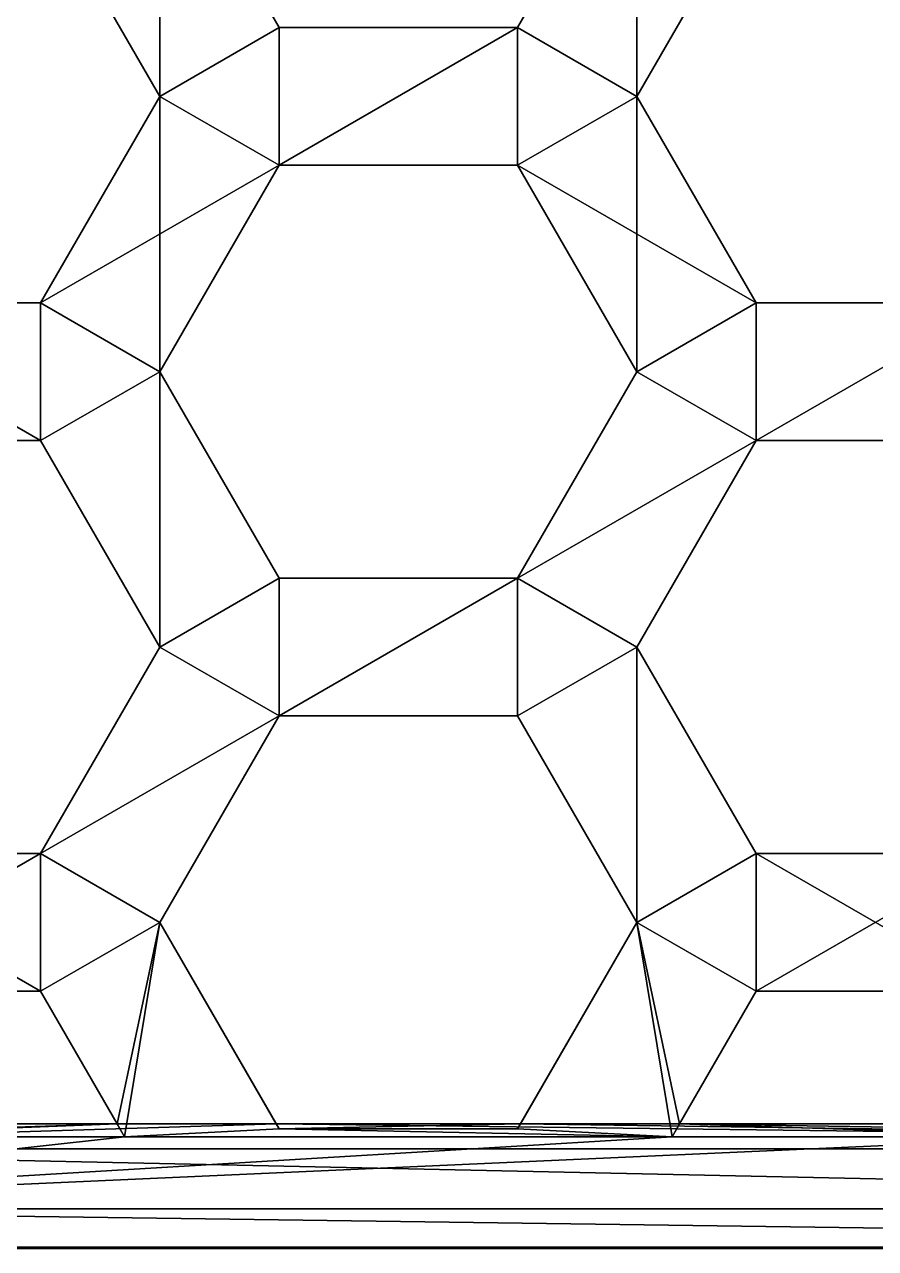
# Model space of a CAD drawing. Header units: metres. Extents: x -40.1 to 40.1, y -46.3 to 46.3.
# Drawn here: x -21.4 to 0, y -46.31 to -15.51 of the extents above; entities that cross this region are included whole.
import ezdxf

# ---------------------------------------------------------------- set-up
doc = ezdxf.new("R2010")
doc.units = ezdxf.units.M

msp = doc.modelspace()

# ---------------------------------------------------------------- linework, layer by layer
for points in [[(-18, -10.392), (-18, -17.321), (-21, -12.124), (-18, -10.392)], [(-18, -17.321), (-18, -10.392), (-21, -12.124), (-18, -17.321)], [(-18, -10.392), (-15, -15.588), (-18, -17.321), (-18, -10.392)], [(-18, -17.321), (-15, -15.588), (-18, -10.392), (-18, -17.321)], [(-15, -15.588), (-18, -10.392), (-18, -10.392), (-15, -15.588)], [(-15, -15.588), (-15, -15.588), (-18, -10.392), (-15, -15.588)], [(-6, -10.392), (-6, -17.321), (-9, -15.588), (-6, -10.392)], [(-9, -15.588), (-6, -17.321), (-6, -10.392), (-9, -15.588)], [(-6, -10.392), (-9, -15.588), (-9, -15.588), (-6, -10.392)], [(-6, -10.392), (-6, -10.392), (-9, -15.588), (-6, -10.392)], [(-3, -12.124), (-6, -17.321), (-6, -10.392), (-3, -12.124)], [(-6, -17.321), (-3, -12.124), (-6, -10.392), (-6, -17.321)], [(-21, -12.124), (-18, -17.321), (-18, -17.321), (-21, -12.124)], [(-21, -12.124), (-21, -12.124), (-18, -17.321), (-21, -12.124)], [(-6, -17.321), (-3, -12.124), (-3, -12.124), (-6, -17.321)], [(-6, -17.321), (-6, -17.321), (-3, -12.124), (-6, -17.321)], [(-15, -15.588), (-15, -19.053), (-18, -17.321), (-15, -15.588)], [(-18, -17.321), (-15, -19.053), (-15, -15.588), (-18, -17.321)], [(-9, -15.588), (-9, -19.053), (-15, -19.053), (-9, -15.588)], [(-9, -15.588), (-15, -19.053), (-15, -15.588), (-9, -15.588)], [(-15, -19.053), (-9, -15.588), (-15, -15.588), (-15, -19.053)], [(-15, -19.053), (-9, -19.053), (-9, -15.588), (-15, -19.053)], [(-9, -15.588), (-15, -15.588), (-15, -15.588), (-9, -15.588)], [(-9, -15.588), (-9, -15.588), (-15, -15.588), (-9, -15.588)], [(-6, -17.321), (-9, -19.053), (-9, -15.588), (-6, -17.321)], [(-9, -19.053), (-6, -17.321), (-9, -15.588), (-9, -19.053)], [(-18, -17.321), (-18, -24.249), (-21, -22.517), (-18, -17.321)], [(-21, -22.517), (-15, -19.053), (-18, -17.321), (-21, -22.517)], [(-18, -17.321), (-21, -22.517), (-21, -22.517), (-18, -17.321)], [(-18, -17.321), (-18, -17.321), (-21, -22.517), (-18, -17.321)], [(-15, -19.053), (-18, -24.249), (-18, -17.321), (-15, -19.053)], [(-6, -17.321), (-3, -22.517), (-9, -19.053), (-6, -17.321)], [(-6, -24.249), (-6, -17.321), (-9, -19.053), (-6, -24.249)], [(-6, -24.249), (-3, -22.517), (-6, -17.321), (-6, -24.249)], [(-3, -22.517), (-6, -17.321), (-6, -17.321), (-3, -22.517)], [(-3, -22.517), (-3, -22.517), (-6, -17.321), (-3, -22.517)], [(-21, -22.517), (-18, -24.249), (-15, -19.053), (-21, -22.517)], [(-18, -24.249), (-15, -19.053), (-15, -19.053), (-18, -24.249)], [(-18, -24.249), (-18, -24.249), (-15, -19.053), (-18, -24.249)], [(-15, -19.053), (-9, -19.053), (-9, -19.053), (-15, -19.053)], [(-15, -19.053), (-15, -19.053), (-9, -19.053), (-15, -19.053)], [(-3, -22.517), (-6, -24.249), (-9, -19.053), (-3, -22.517)], [(-9, -19.053), (-6, -24.249), (-6, -24.249), (-9, -19.053)], [(-9, -19.053), (-9, -19.053), (-6, -24.249), (-9, -19.053)], [(-21, -25.981), (-27, -25.981), (-27, -22.517), (-21, -25.981)], [(-21, -22.517), (-21, -25.981), (-27, -22.517), (-21, -22.517)], [(-27, -22.517), (-21, -25.981), (-21, -22.517), (-27, -22.517)], [(-27, -25.981), (-21, -25.981), (-27, -22.517), (-27, -25.981)], [(-21, -22.517), (-27, -22.517), (-27, -22.517), (-21, -22.517)], [(-21, -22.517), (-21, -22.517), (-27, -22.517), (-21, -22.517)], [(-18, -24.249), (-21, -25.981), (-21, -22.517), (-18, -24.249)], [(-21, -25.981), (-18, -24.249), (-21, -22.517), (-21, -25.981)], [(-3, -22.517), (-3, -25.981), (-6, -24.249), (-3, -22.517)], [(-6, -24.249), (-3, -25.981), (-3, -22.517), (-6, -24.249)], [(3, -22.517), (-3, -25.981), (-3, -22.517), (3, -22.517)], [(3, -22.517), (3, -25.981), (-3, -25.981), (3, -22.517)], [(-3, -25.981), (3, -25.981), (3, -22.517), (-3, -25.981)], [(-3, -25.981), (3, -22.517), (-3, -22.517), (-3, -25.981)], [(3, -22.517), (-3, -22.517), (-3, -22.517), (3, -22.517)], [(3, -22.517), (3, -22.517), (-3, -22.517), (3, -22.517)], [(-18, -24.249), (-18, -31.177), (-21, -25.981), (-18, -24.249)], [(-18, -31.177), (-18, -24.249), (-21, -25.981), (-18, -31.177)], [(-18, -24.249), (-15, -29.445), (-18, -31.177), (-18, -24.249)], [(-18, -31.177), (-15, -29.445), (-18, -24.249), (-18, -31.177)], [(-15, -29.445), (-18, -24.249), (-18, -24.249), (-15, -29.445)], [(-15, -29.445), (-15, -29.445), (-18, -24.249), (-15, -29.445)], [(-3, -25.981), (-9, -29.445), (-6, -24.249), (-3, -25.981)], [(-9, -29.445), (-3, -25.981), (-6, -24.249), (-9, -29.445)], [(-6, -24.249), (-9, -29.445), (-9, -29.445), (-6, -24.249)], [(-6, -24.249), (-6, -24.249), (-9, -29.445), (-6, -24.249)], [(-27, -25.981), (-21, -25.981), (-21, -25.981), (-27, -25.981)], [(-27, -25.981), (-27, -25.981), (-21, -25.981), (-27, -25.981)], [(-21, -25.981), (-18, -31.177), (-18, -31.177), (-21, -25.981)], [(-21, -25.981), (-21, -25.981), (-18, -31.177), (-21, -25.981)], [(-3, -25.981), (-6, -31.177), (-9, -29.445), (-3, -25.981)], [(-9, -29.445), (-6, -31.177), (-3, -25.981), (-9, -29.445)], [(-6, -31.177), (-3, -25.981), (-3, -25.981), (-6, -31.177)], [(-6, -31.177), (-6, -31.177), (-3, -25.981), (-6, -31.177)], [(-3, -25.981), (3, -25.981), (3, -25.981), (-3, -25.981)], [(-3, -25.981), (-3, -25.981), (3, -25.981), (-3, -25.981)], [(-15, -29.445), (-15, -32.909), (-18, -31.177), (-15, -29.445)], [(-18, -31.177), (-15, -32.909), (-15, -29.445), (-18, -31.177)], [(-9, -29.445), (-9, -32.909), (-15, -32.909), (-9, -29.445)], [(-9, -29.445), (-15, -32.909), (-15, -29.445), (-9, -29.445)], [(-15, -32.909), (-9, -32.909), (-9, -29.445), (-15, -32.909)], [(-15, -32.909), (-9, -29.445), (-15, -29.445), (-15, -32.909)], [(-9, -29.445), (-15, -29.445), (-15, -29.445), (-9, -29.445)], [(-9, -29.445), (-9, -29.445), (-15, -29.445), (-9, -29.445)], [(-6, -31.177), (-9, -32.909), (-9, -29.445), (-6, -31.177)], [(-9, -32.909), (-6, -31.177), (-9, -29.445), (-9, -32.909)], [(-15, -32.909), (-21, -36.373), (-18, -31.177), (-15, -32.909)], [(-21, -36.373), (-15, -32.909), (-18, -31.177), (-21, -36.373)], [(-18, -31.177), (-21, -36.373), (-21, -36.373), (-18, -31.177)], [(-18, -31.177), (-18, -31.177), (-21, -36.373), (-18, -31.177)], [(-6, -31.177), (-6, -38.105), (-9, -32.909), (-6, -31.177)], [(-6, -38.105), (-6, -31.177), (-9, -32.909), (-6, -38.105)], [(-6, -31.177), (-3, -36.373), (-6, -38.105), (-6, -31.177)], [(-6, -38.105), (-3, -36.373), (-6, -31.177), (-6, -38.105)], [(-3, -36.373), (-6, -31.177), (-6, -31.177), (-3, -36.373)], [(-3, -36.373), (-3, -36.373), (-6, -31.177), (-3, -36.373)], [(-15, -32.909), (-18, -38.105), (-21, -36.373), (-15, -32.909)], [(-21, -36.373), (-18, -38.105), (-15, -32.909), (-21, -36.373)], [(-18, -38.105), (-15, -32.909), (-15, -32.909), (-18, -38.105)], [(-18, -38.105), (-18, -38.105), (-15, -32.909), (-18, -38.105)], [(-15, -32.909), (-9, -32.909), (-9, -32.909), (-15, -32.909)], [(-15, -32.909), (-15, -32.909), (-9, -32.909), (-15, -32.909)], [(-9, -32.909), (-6, -38.105), (-6, -38.105), (-9, -32.909)], [(-9, -32.909), (-9, -32.909), (-6, -38.105), (-9, -32.909)], [(-21, -39.837), (-27, -39.837), (-27, -36.373), (-21, -39.837)], [(-21, -36.373), (-21, -39.837), (-27, -36.373), (-21, -36.373)], [(-27, -39.837), (-21, -36.373), (-27, -36.373), (-27, -39.837)], [(-27, -39.837), (-21, -39.837), (-21, -36.373), (-27, -39.837)], [(-21, -36.373), (-27, -36.373), (-27, -36.373), (-21, -36.373)], [(-21, -36.373), (-21, -36.373), (-27, -36.373), (-21, -36.373)], [(-18, -38.105), (-21, -39.837), (-21, -36.373), (-18, -38.105)], [(-21, -39.837), (-18, -38.105), (-21, -36.373), (-21, -39.837)], [(-3, -36.373), (-3, -39.837), (-6, -38.105), (-3, -36.373)], [(-6, -38.105), (-3, -39.837), (-3, -36.373), (-6, -38.105)], [(3, -36.373), (3, -39.837), (-3, -39.837), (3, -36.373)], [(3, -36.373), (-3, -39.837), (-3, -36.373), (3, -36.373)], [(-3, -36.373), (3, -39.837), (3, -36.373), (-3, -36.373)], [(-3, -39.837), (3, -39.837), (-3, -36.373), (-3, -39.837)], [(3, -36.373), (-3, -36.373), (-3, -36.373), (3, -36.373)], [(3, -36.373), (3, -36.373), (-3, -36.373), (3, -36.373)], [(-18, -38.105), (-18.885, -43.5), (-21, -39.837), (-18, -38.105)], [(-19.073, -43.175), (-18, -38.105), (-21, -39.837), (-19.073, -43.175)], [(-19.073, -43.175), (-15.073, -43.175), (-18, -38.105), (-19.073, -43.175)], [(-18, -38.105), (-15, -43.301), (-18.885, -43.5), (-18, -38.105)], [(-15.073, -43.175), (-18, -38.105), (-18, -38.105), (-15.073, -43.175)], [(-15.073, -43.175), (-15, -43.301), (-18, -38.105), (-15.073, -43.175)], [(-6, -38.105), (-5.115, -43.5), (-9, -43.301), (-6, -38.105)], [(-6, -38.105), (-9, -43.301), (-8.927, -43.175), (-6, -38.105)], [(-8.927, -43.175), (-4.927, -43.175), (-6, -38.105), (-8.927, -43.175)], [(-6, -38.105), (-6, -38.105), (-8.927, -43.175), (-6, -38.105)], [(-3, -39.837), (-5.115, -43.5), (-6, -38.105), (-3, -39.837)], [(-4.927, -43.175), (-3, -39.837), (-6, -38.105), (-4.927, -43.175)], [(-27, -39.837), (-21, -39.837), (-21, -39.837), (-27, -39.837)], [(-27, -39.837), (-27, -39.837), (-21, -39.837), (-27, -39.837)], [(-21, -39.837), (-18.885, -43.5), (-19.073, -43.175), (-21, -39.837)], [(-21, -39.837), (-21, -39.837), (-19.073, -43.175), (-21, -39.837)], [(-4.927, -43.175), (-5.115, -43.5), (-3, -39.837), (-4.927, -43.175)], [(-4.927, -43.175), (-3, -39.837), (-3, -39.837), (-4.927, -43.175)], [(-3, -39.837), (3, -39.837), (3, -39.837), (-3, -39.837)], [(-3, -39.837), (-3, -39.837), (3, -39.837), (-3, -39.837)], [(-19.073, -43.175), (-28.927, -43.175), (-35.25, -43.8), (-19.073, -43.175)], [(-15.073, -43.175), (-19.073, -43.175), (-35.25, -43.8), (-15.073, -43.175)], [(35.25, -43.8), (-15.073, -43.175), (-35.25, -43.8), (35.25, -43.8)], [(-19.073, -43.175), (-29.115, -43.5), (-28.927, -43.175), (-19.073, -43.175)], [(-19.073, -43.175), (-18.885, -43.5), (-29.115, -43.5), (-19.073, -43.175)], [(-19.073, -43.175), (-18.885, -43.5), (-18.885, -43.5), (-19.073, -43.175)], [(-5.115, -43.5), (-18.885, -43.5), (-15, -43.301), (-5.115, -43.5)], [(-15, -43.301), (-15, -43.301), (-15.073, -43.175), (-15, -43.301)], [(35.25, -43.8), (-8.927, -43.175), (-15.073, -43.175), (35.25, -43.8)], [(-8.927, -43.175), (-15, -43.301), (-15.073, -43.175), (-8.927, -43.175)], [(-8.927, -43.175), (-9, -43.301), (-15, -43.301), (-8.927, -43.175)], [(-5.115, -43.5), (-15, -43.301), (-9, -43.301), (-5.115, -43.5)], [(-9, -43.301), (-15, -43.301), (-15, -43.301), (-9, -43.301)], [(-9, -43.301), (-9, -43.301), (-15, -43.301), (-9, -43.301)], [(-8.927, -43.175), (-9, -43.301), (-9, -43.301), (-8.927, -43.175)], [(35.25, -43.8), (-4.927, -43.175), (-8.927, -43.175), (35.25, -43.8)], [(-5.115, -43.5), (-5.115, -43.5), (-4.927, -43.175), (-5.115, -43.5)], [(5.115, -43.5), (-5.115, -43.5), (-4.927, -43.175), (5.115, -43.5)], [(35.25, -43.8), (4.927, -43.175), (-4.927, -43.175), (35.25, -43.8)], [(4.927, -43.175), (5.115, -43.5), (-4.927, -43.175), (4.927, -43.175)], [(-18.885, -43.5), (-35.25, -45.31), (-29.115, -43.5), (-18.885, -43.5)], [(-5.115, -43.5), (-35.25, -45.31), (-18.885, -43.5), (-5.115, -43.5)], [(-35.25, -45.31), (5.115, -43.5), (35.25, -45.31), (-35.25, -45.31)], [(-35.25, -45.31), (-5.115, -43.5), (5.115, -43.5), (-35.25, -45.31)], [(-18.885, -43.5), (-29.115, -43.5), (-29.115, -43.5), (-18.885, -43.5)], [(-18.885, -43.5), (-29.115, -43.5), (-18.885, -43.5), (-18.885, -43.5)], [(5.115, -43.5), (-5.115, -43.5), (-5.115, -43.5), (5.115, -43.5)], [(5.115, -43.5), (-5.115, -43.5), (5.115, -43.5), (5.115, -43.5)], [(35.25, -45.31), (-35.25, -43.8), (-35.25, -45.31), (35.25, -45.31)], [(35.25, -43.8), (-35.25, -43.8), (35.25, -45.31), (35.25, -43.8)], [(35.25, -46.276), (-35.25, -45.31), (35.25, -45.31), (35.25, -46.276)], [(35.25, -46.276), (-35.25, -46.276), (-35.25, -45.31), (35.25, -46.276)], [(35.25, -46.276), (35.25, -45.31), (-35.25, -45.31), (35.25, -46.276)], [(35.25, -46.276), (-35.25, -45.31), (-35.25, -46.276), (35.25, -46.276)], [(35.25, -46.276), (35.25, -46.31), (-35.25, -46.31), (35.25, -46.276)], [(35.25, -46.276), (-35.25, -46.31), (-35.25, -46.276), (35.25, -46.276)], [(35.25, -46.276), (-35.25, -46.31), (35.25, -46.31), (35.25, -46.276)], [(35.25, -46.276), (-35.25, -46.276), (-35.25, -46.31), (35.25, -46.276)], [(35.25, -46.31), (-35.25, -46.31), (-35.25, -46.31), (35.25, -46.31)], [(35.25, -46.31), (35.25, -46.31), (-35.25, -46.31), (35.25, -46.31)]]:
    msp.add_lwpolyline(points)

doc.saveas('drawing.dxf')
